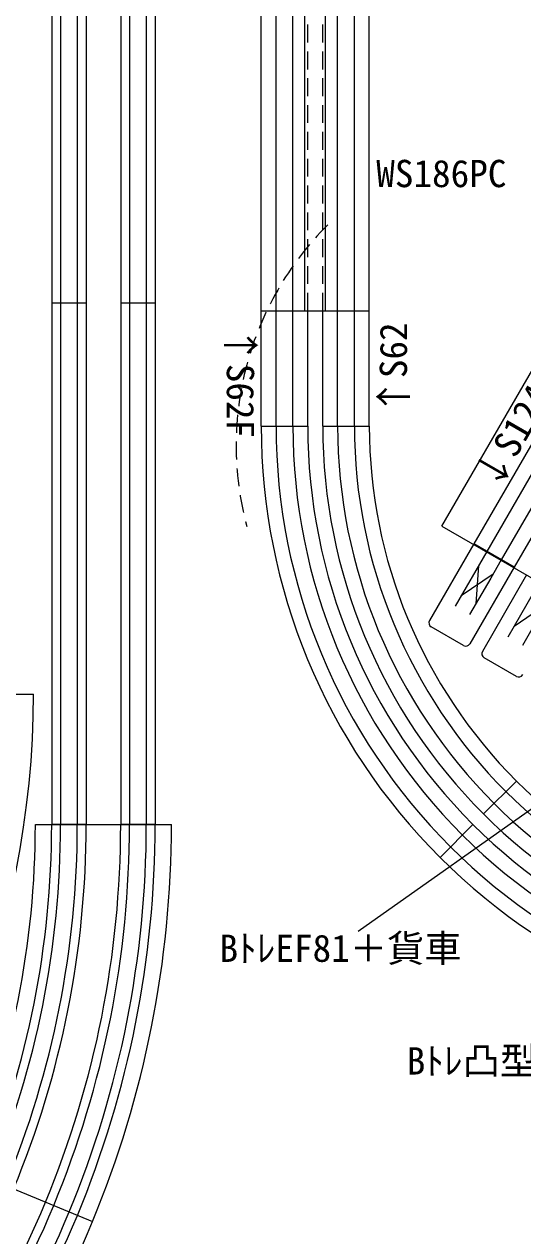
# Model space of a CAD drawing. Units: millimetres, scale not verified. Extents: x -18812 to 36437, y -7239 to 15759.
# Drawn here: x 3951 to 4218, y -2727 to -2077 of the extents above; entities that cross this region are included whole.
import ezdxf
from ezdxf.enums import TextEntityAlignment as Align

# ---------------------------------------------------------------- set-up
doc = ezdxf.new("R2010")
doc.units = ezdxf.units.MM
doc.header["$LTSCALE"] = 8
doc.linetypes.add('DASHED1', pattern=[1.8, 1.2, -0.6])
for name, color, linetype, lineweight in [('0-0', 7, 'Continuous', 9), ('0-6', 7, 'Continuous', 9), ('0-A', 7, 'Continuous', 9)]:
    doc.layers.add(name, color=color, linetype=linetype, lineweight=lineweight)
doc.styles.add('ＭＳ ゴシック', font='')
doc.styles.get('ＭＳ ゴシック').set_extended_font_data('MS Gothic')

msp = doc.modelspace()

# ---------------------------------------------------------------- linework, layer by layer
at = {"layer": '0-0'}
for p, q in [((3965.459, -1946.478), (3965.459, -2226.478)), ((3983.959, -1946.478), (3983.959, -2226.478)), ((4002.459, -1946.478), (4002.459, -2226.478)), ((4020.959, -1946.478), (4020.959, -2226.478)), ((3983.959, -2226.478), (3965.459, -2226.478)), ((3965.459, -2226.478), (3965.459, -2506.478)), ((3983.959, -2226.478), (3965.459, -2226.478)), ((3983.959, -2226.478), (3983.959, -2506.478)), ((4020.959, -2226.478), (4002.459, -2226.478)), ((4002.459, -2226.478), (4002.459, -2506.478)), ((4020.959, -2226.478), (4002.459, -2226.478)), ((4020.959, -2226.478), (4020.959, -2506.478)), ((3956.709, -2506.478), (4029.709, -2506.478)), ((3983.959, -2506.478), (3965.459, -2506.478)), ((3983.959, -2506.478), (3965.459, -2506.478)), ((3965.459, -2506.478), (3983.959, -2506.478)), ((3983.959, -2506.478), (3965.459, -2506.478)), ((4020.959, -2506.478), (4002.459, -2506.478)), ((4020.959, -2506.478), (4002.459, -2506.478)), ((4002.459, -2506.478), (4020.959, -2506.478)), ((4020.959, -2506.478), (4002.459, -2506.478)), ((3919.867, -2691.697), (3987.31, -2719.633)), ((3919.867, -2691.697), (3987.31, -2719.633))]:
    msp.add_line(p, q, dxfattribs=at)
at = {"layer": '0-0', "color": 2}
for p, q in [((3970.209, -1946.478), (3970.209, -2226.478)), ((3979.209, -1946.478), (3979.209, -2226.478)), ((4007.209, -1946.478), (4007.209, -2226.478)), ((4016.209, -1946.478), (4016.209, -2226.478)), ((3970.209, -2226.478), (3970.209, -2506.478)), ((3979.209, -2226.478), (3979.209, -2506.478)), ((4007.209, -2226.478), (4007.209, -2506.478)), ((4016.209, -2226.478), (4016.209, -2506.478))]:
    msp.add_line(p, q, dxfattribs=at)
at = {"layer": '0-0', "color": 3}
for radius, start, end in [(484, 337.5, 0), (557, 337.5, 0), (557, 315, 337.5)]:
    msp.add_arc((3472.709, -2506.478), radius, start, end, dxfattribs=at)
at = {"layer": '0-0'}
for radius, start, end in [(492.75, 337.5, 0), (511.25, 337.5, 0), (529.75, 337.5, 0), (548.25, 337.5, 0), (529.75, 315, 337.5), (548.25, 315, 337.5)]:
    msp.add_arc((3472.709, -2506.478), radius, start, end, dxfattribs=at)
at = {"layer": '0-0', "color": 2}
for radius, start, end in [(497.5, 337.5, 0), (506.5, 337.5, 0), (534.5, 337.5, 0), (543.5, 337.5, 0), (534.5, 315, 337.5), (543.5, 315, 337.5)]:
    msp.add_arc((3472.709, -2506.478), radius, start, end, dxfattribs=at)
at = {"layer": '0-6'}
for p, q in [((4077.809, -2230.509), (4077.809, -2044.509)), ((4101.309, -2230.509), (4101.309, -2044.509)), ((4112.309, -2230.509), (4112.309, -2044.509)), ((4135.809, -2230.509), (4135.809, -2044.509)), ((4077.809, -2292.509), (4077.809, -2230.509)), ((4077.809, -2230.509), (4135.809, -2230.509)), ((4077.809, -2230.509), (4135.809, -2230.509)), ((4102.809, -2292.509), (4102.809, -2230.509)), ((4110.809, -2292.509), (4110.809, -2230.509)), ((4135.809, -2292.509), (4135.809, -2230.509)), ((4253.859, -2248.368), (4191.859, -2355.755)), ((4275.509, -2260.868), (4213.509, -2368.255)), ((4077.809, -2292.509), (4102.809, -2292.509)), ((4110.809, -2292.509), (4135.809, -2292.509)), ((4110.809, -2292.509), (4135.809, -2292.509)), ((4191.859, -2355.755), (4168.109, -2396.891)), ((4213.509, -2368.255), (4191.859, -2355.755)), ((4213.509, -2368.255), (4191.859, -2355.755)), ((4213.509, -2368.255), (4189.759, -2409.391)), ((4220.207, -2372.304), (4196.457, -2413.44)), ((4186.344, -2410.306), (4169.024, -2400.306)), ((4214.692, -2426.855), (4197.372, -2416.855)), ((4214.744, -2483.074), (4197.066, -2500.752)), ((4191.409, -2506.408), (4173.732, -2524.086)), ((4191.409, -2506.408), (4173.732, -2524.086))]:
    msp.add_line(p, q, dxfattribs=at)
at = {"layer": '0-6', "color": 2}
for p, q in [((4085.809, -2230.509), (4085.809, -2044.509)), ((4094.809, -2230.509), (4094.809, -2044.509)), ((4118.809, -2230.509), (4118.809, -2044.509)), ((4127.809, -2230.509), (4127.809, -2044.509)), ((4085.809, -2292.509), (4085.809, -2230.509)), ((4094.809, -2292.509), (4094.809, -2230.509)), ((4118.809, -2292.509), (4118.809, -2230.509)), ((4127.809, -2292.509), (4127.809, -2230.509)), ((4260.787, -2252.368), (4198.787, -2359.755)), ((4268.581, -2256.868), (4206.581, -2364.255)), ((4198.787, -2359.755), (4181.787, -2389.2)), ((4194.434, -2367.294), (4192.934, -2387.892)), ((4206.581, -2364.255), (4200.915, -2374.068)), ((4185.14, -2383.392), (4202.228, -2371.794)), ((4200.915, -2374.068), (4189.581, -2393.7)), ((4227.135, -2376.304), (4210.135, -2405.749)), ((4213.488, -2399.942), (4230.576, -2388.343)), ((4229.264, -2390.618), (4217.929, -2410.249))]:
    msp.add_line(p, q, dxfattribs=at)
at = {"layer": '0-6', "color": 4, "linetype": 'DASHED1'}
for p, q in [((4102.809, -2230.509), (4102.809, -2044.509)), ((4110.809, -2230.509), (4110.809, -2044.509))]:
    msp.add_line(p, q, dxfattribs=at)
at = {"layer": '0-6', "color": 4}
msp.add_line((4174.775, -2346.256), (4268.275, -2184.309), dxfattribs=at)
at = {"layer": '0-6', "color": 5}
msp.add_line((4240.647, -2485.559), (4129.751, -2563.838), dxfattribs=at)
at = {"layer": '0-6', "color": 4}
msp.add_lwpolyline([(4174.775, -2346.256), (4257.913, -2394.256), (4351.413, -2232.309)], dxfattribs=at)
at = {"layer": '0-6', "color": 4, "linetype": 'DASHED1'}
msp.add_arc((4232.138, -2302.976), 167.75, 135, 195, dxfattribs=at)
at = {"layer": '0-6'}
for centre, radius, start, end in [((4405.309, -2292.509), 327.5, 180, 225), ((4405.309, -2292.509), 302.5, 180, 225), ((4405.309, -2292.509), 294.5, 180, 225), ((4405.309, -2292.509), 269.5, 180, 225), ((4170.274, -2398.141), 2.5, 150, 240), ((4187.594, -2408.141), 2.5, 240, 330), ((4198.622, -2414.69), 2.5, 150, 240), ((4215.942, -2424.69), 2.5, 240, 330), ((4405.309, -2292.509), 269.5, 225, 270), ((4405.309, -2292.509), 294.5, 225, 270), ((4405.309, -2292.509), 302.5, 225, 270), ((4405.309, -2292.509), 327.5, 225, 270)]:
    msp.add_arc(centre, radius, start, end, dxfattribs=at)
at = {"layer": '0-6', "color": 2}
for radius, start, end in [(319.5, 180, 225), (310.5, 180, 225), (286.5, 180, 225), (277.5, 180, 225), (277.5, 225, 270), (286.5, 225, 270), (310.5, 225, 270), (319.5, 225, 270)]:
    msp.add_arc((4405.309, -2292.509), radius, start, end, dxfattribs=at)
at = {"layer": '0-A'}
msp.add_line((3882.708, -2436.478), (3955.708, -2436.478), dxfattribs=at)
at = {"layer": '0-A', "color": 3}
msp.add_arc((3472.708, -2436.478), 483, 315, 0, dxfattribs=at)

# ---------------------------------------------------------------- texts
at = {"layer": '0-6', "color": 3, "style": 'ＭＳ ゴシック'}
for s, p in [('WS186PC', (4139.536, -2168.562)), ('BﾄﾚEF81＋貨車', (4055.464, -2584.587)), ('Bﾄﾚ凸型機関車＋貨車', (4155.889, -2645.07))]:
    msp.add_text(s, height=14.66, dxfattribs=at).set_placement(p, align=Align.BOTTOM_LEFT)
for s, rotation, p in [('↑S62', 90, (4160.45, -2286.655)), ('↑S62F', 270, (4054.99, -2239.069)), ('↓S124', 60, (4207.922, -2329.869))]:
    msp.add_text(s, height=14.66, rotation=rotation, dxfattribs=at).set_placement(p, align=Align.BOTTOM_LEFT)

doc.saveas('drawing.dxf')
